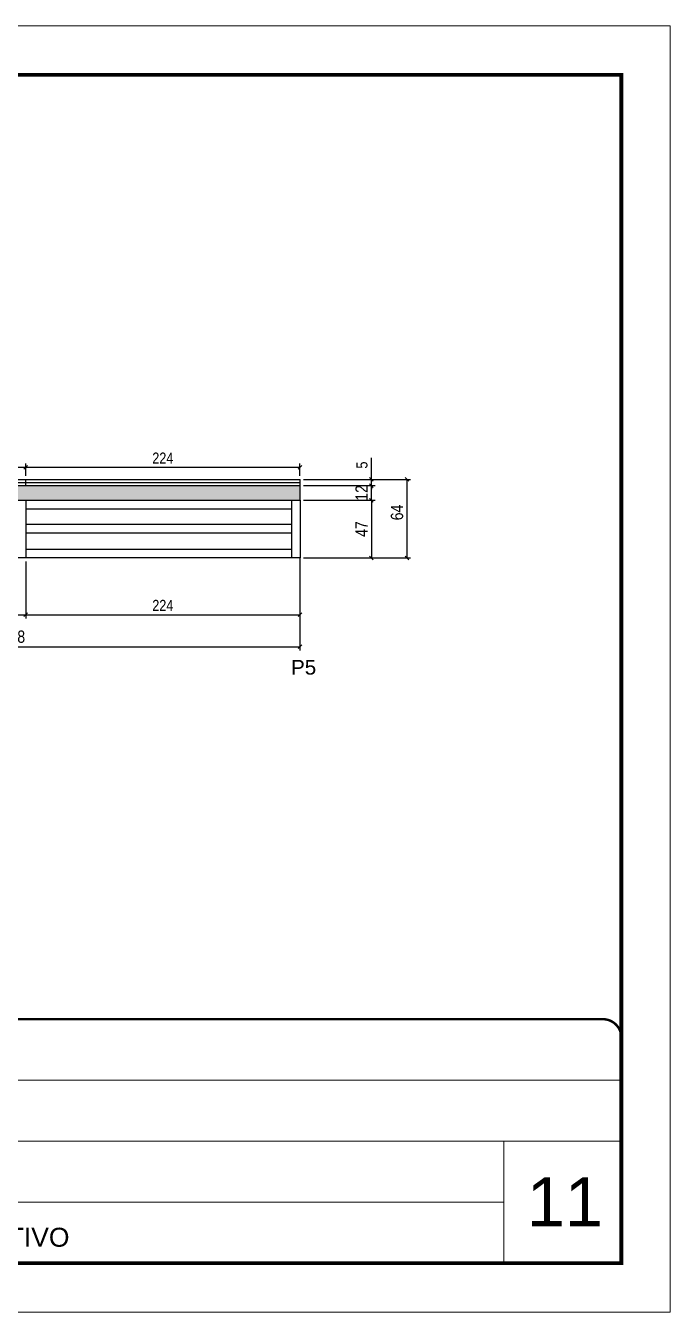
# Model space of a CAD drawing. Extents: x -10448 to -1189, y -11772 to 17235.
# Drawn here: x -6306 to -5780, y 13497 to 14547 of the extents above; entities that cross this region are included whole.
import ezdxf

# ---------------------------------------------------------------- set-up
doc = ezdxf.new("R2010")
doc.units = 0
doc.linetypes.add('CONTINUO', pattern=[0])
doc.linetypes.add('DASHED', pattern=[0.75, 0.5, -0.25])
for name, color, linetype in [('5', 5, 'Continuous'), ('COTA', 241, 'Continuous'), ('Painéis', 200, 'Continuous'), ('SARR_2.2x7', 40, 'Continuous'), ('SARR_EDITAR', 141, 'Continuous')]:
    doc.layers.add(name, color=color, linetype=linetype)
for name, color, linetype, lineweight in [('CARIMBO', 255, 'Continuous', 9), ('Folhas', 255, 'Continuous', 9), ('SARRAFO DE PRESSAO', 251, 'DASHED', 9)]:
    doc.layers.add(name, color=color, linetype=linetype, lineweight=lineweight)
doc.styles.add('ARIAL', font='arial.ttf')
doc.styles.add('COTA TECNICA', font='techl___.ttf', dxfattribs={"height": 10})
doc.styles.add('COTA TECNICA-50', font='techl___.ttf', dxfattribs={"height": 9})
doc.styles.get("Standard").update_dxf_attribs({"font": 'arial.ttf'})
doc.dimstyles.new('COTA PAINEL-50', dxfattribs={"dimtxt": 9, "dimasz": 3, "dimexe": 3, "dimexo": 3, "dimgap": 3, "dimtad": 1, "dimdec": 1, "dimzin": 12, "dimdsep": 46, "dimtxsty": 'COTA TECNICA-50', "dimblk1": 'OBLIQUE', "dimblk2": 'OBLIQUE', "dimsah": 1, "dimcen": 0.9, "dimclrd": 4, "dimclre": 4, "dimclrt": 240, "dimadec": 1, "dimazin": 3, "dimtfac": 1, "dimtdec": 1, "dimtmove": 0, "dimatfit": 3, "dimfxl": 1, "dimtolj": 1, "dimtzin": 12, "dimarcsym": 0})
doc.dimstyles.new('PAINEL', dxfattribs={"dimtxt": 10, "dimasz": 3, "dimexe": 3, "dimexo": 3, "dimgap": 3, "dimtad": 1, "dimdec": 1, "dimzin": 12, "dimdsep": 46, "dimtxsty": 'COTA TECNICA', "dimblk1": 'OBLIQUE', "dimblk2": 'OBLIQUE', "dimsah": 1, "dimcen": 0.9, "dimclrd": 4, "dimclre": 4, "dimclrt": 240, "dimadec": 1, "dimazin": 3, "dimtfac": 1, "dimtdec": 1, "dimtmove": 0, "dimatfit": 3, "dimfxl": 1, "dimtolj": 1, "dimtzin": 12, "dimarcsym": 0})

# ---------------------------------------------------------------- blocks, each defined once
blk = doc.blocks.new('9999999999')
at = {"color": 30, "linetype": 'CONTINUO'}
for p, q in [((98564.6, 34379.6), (99584, 34379.6)), ((98564.6, 34329.8), (99488, 34329.8)), ((99584, 34329.8), (99488, 34329.8)), ((99488, 34329.8), (99488, 34230.2)), ((98564.6, 34280), (99488, 34280))]:
    blk.add_line(p, q, dxfattribs=at)
at = {"color": 30, "linetype": 'CONTINUO', "const_width": 2}
blk.add_lwpolyline([(99584, 34230.2), (99584, 34414.4, 0.414214), (99569, 34429.4), (98229, 34429.4, 0.414214), (98214, 34414.4), (98214, 34245.2, 0.414214), (98229, 34230.2), (99584, 34230.2)], format="xyb", dxfattribs=at)
at = {"layer": 'Folhas'}
blk.add_lwpolyline([(98139, 34190.2), (99624, 34190.2), (99624, 35240.2), (98139, 35240.2)], close=True, dxfattribs=at)
at = {"layer": 'Folhas', "color": 30, "const_width": 3}
blk.add_lwpolyline([(98214, 34230.2), (99584, 34230.2), (99584, 35200.2), (98214, 35200.2)], close=True, dxfattribs=at)
at = {"color": 7, "linetype": 'Continuous', "ltscale": 5, "style": 'ARIAL'}
blk.add_text('LATERAL DE VIGA - ADITIVO', height=15.483, dxfattribs=at).set_placement((98837.7, 34243.7))
blk = doc.blocks.new('_Oblique')
at = {"color": 0, "linetype": 'ByBlock', "lineweight": -2}
blk.add_line((-0.5, -0.5), (0.5, 0.5), dxfattribs=at)
blk = doc.blocks.new('*D214')
at = {"layer": 'COTA', "color": 4, "linetype": 'ByBlock', "lineweight": -2, "transparency": 16777216}
for p, q in [((-6550.2, 14109.8), (-6550.2, 14063.4)), ((-6306.2, 14109.8), (-6306.2, 14063.4)), ((-6550.2, 14066.4), (-6306.2, 14066.4))]:
    blk.add_line(p, q, dxfattribs=at)
at = {"layer": 'Defpoints', "color": 0, "linetype": 'ByBlock', "transparency": 16777216}
for p in [(-6550.2, 14112.8), (-6306.2, 14112.8), (-6306.2, 14066.4)]:
    blk.add_point(p, dxfattribs=at)
at = {"layer": 'COTA', "color": 4, "linetype": 'ByBlock', "lineweight": -2, "transparency": 16777216, "xscale": 3, "yscale": 3, "zscale": 3, "rotation": 180}
blk.add_blockref('_Oblique', (-6550.2, 14066.4), dxfattribs=at)
at = {"layer": 'COTA', "color": 4, "linetype": 'ByBlock', "lineweight": -2, "transparency": 16777216, "xscale": 3, "yscale": 3, "zscale": 3}
blk.add_blockref('_Oblique', (-6306.2, 14066.4), dxfattribs=at)
at = {"layer": 'COTA', "color": 240, "linetype": 'ByBlock', "transparency": 16777216, "insert": (-6428.2, 14074.5), "char_height": 10, "attachment_point": 5, "style": 'COTA TECNICA'}
blk.add_mtext('\\A1;244', dxfattribs=at)
blk = doc.blocks.new('*D175')
at = {"layer": 'COTA', "color": 4, "linetype": 'ByBlock', "lineweight": -2, "transparency": 16777216}
for p, q in [((-6550.2, 14112.8), (-6550.2, 14037.3)), ((-6082.2, 14112.8), (-6082.2, 14037.3)), ((-6550.2, 14040.3), (-6082.2, 14040.3))]:
    blk.add_line(p, q, dxfattribs=at)
at = {"layer": 'Defpoints', "color": 0, "linetype": 'ByBlock', "transparency": 16777216}
for p in [(-6550.2, 14115.8), (-6082.2, 14115.8), (-6082.2, 14040.3)]:
    blk.add_point(p, dxfattribs=at)
at = {"layer": 'COTA', "color": 4, "linetype": 'ByBlock', "lineweight": -2, "transparency": 16777216, "xscale": 3, "yscale": 3, "zscale": 3, "rotation": 180}
blk.add_blockref('_Oblique', (-6550.2, 14040.3), dxfattribs=at)
at = {"layer": 'COTA', "color": 4, "linetype": 'ByBlock', "lineweight": -2, "transparency": 16777216, "xscale": 3, "yscale": 3, "zscale": 3}
blk.add_blockref('_Oblique', (-6082.2, 14040.3), dxfattribs=at)
at = {"layer": 'COTA', "color": 240, "linetype": 'ByBlock', "transparency": 16777216, "insert": (-6316.2, 14048.4), "char_height": 10, "attachment_point": 5, "style": 'COTA TECNICA'}
blk.add_mtext('\\A1;468', dxfattribs=at)
blk = doc.blocks.new('*D215')
at = {"layer": 'COTA', "color": 4, "linetype": 'ByBlock', "lineweight": -2, "transparency": 16777216}
for p, q in [((-6079.2, 14159.8), (-6020.9, 14159.8)), ((-6023.9, 14159.8), (-6023.9, 14112.8)), ((-6079.2, 14112.8), (-6020.9, 14112.8))]:
    blk.add_line(p, q, dxfattribs=at)
at = {"layer": 'Defpoints', "color": 0, "linetype": 'ByBlock', "transparency": 16777216}
for p in [(-6082.2, 14159.8), (-6082.2, 14112.8), (-6023.9, 14112.8)]:
    blk.add_point(p, dxfattribs=at)
at = {"layer": 'COTA', "color": 4, "linetype": 'ByBlock', "lineweight": -2, "transparency": 16777216, "xscale": 3, "yscale": 3, "zscale": 3}
for p, rotation in [((-6023.9, 14159.8), 90), ((-6023.9, 14112.8), 270)]:
    blk.add_blockref('_Oblique', p, dxfattribs=dict(at, rotation=rotation))
at = {"layer": 'COTA', "color": 240, "linetype": 'ByBlock', "transparency": 16777216, "insert": (-6031.9, 14136.3), "char_height": 10, "attachment_point": 5, "rotation": 90, "style": 'COTA TECNICA'}
blk.add_mtext('\\A1;47', dxfattribs=at)
blk = doc.blocks.new('*D176')
at = {"layer": 'COTA', "color": 4, "linetype": 'ByBlock', "lineweight": -2, "transparency": 16777216}
for p, q in [((-6079.2, 14171.8), (-6020.9, 14171.8)), ((-6023.9, 14159.8), (-6023.9, 14171.8)), ((-6079.2, 14159.8), (-6020.9, 14159.8))]:
    blk.add_line(p, q, dxfattribs=at)
at = {"layer": 'Defpoints', "color": 0, "linetype": 'ByBlock', "transparency": 16777216}
for p in [(-6082.2, 14171.8), (-6023.9, 14171.8), (-6082.2, 14159.8)]:
    blk.add_point(p, dxfattribs=at)
at = {"layer": 'COTA', "color": 4, "linetype": 'ByBlock', "lineweight": -2, "transparency": 16777216, "xscale": 3, "yscale": 3, "zscale": 3}
for p, rotation in [((-6023.9, 14171.8), 90), ((-6023.9, 14159.8), 270)]:
    blk.add_blockref('_Oblique', p, dxfattribs=dict(at, rotation=rotation))
at = {"layer": 'COTA', "color": 240, "linetype": 'ByBlock', "transparency": 16777216, "insert": (-6031.9, 14165.8), "char_height": 10, "attachment_point": 5, "rotation": 90, "style": 'COTA TECNICA'}
blk.add_mtext('\\A1;12', dxfattribs=at)
blk = doc.blocks.new('*D180')
at = {"layer": 'COTA', "color": 4, "linetype": 'ByBlock', "lineweight": -2, "transparency": 16777216}
for p, q in [((-6079.2, 14176.8), (-5991.8, 14176.8)), ((-5994.8, 14176.8), (-5994.8, 14112.8)), ((-6079.2, 14112.8), (-5991.8, 14112.8))]:
    blk.add_line(p, q, dxfattribs=at)
at = {"layer": 'Defpoints', "color": 0, "linetype": 'ByBlock', "transparency": 16777216}
for p in [(-6082.2, 14176.8), (-6082.2, 14112.8), (-5994.8, 14112.8)]:
    blk.add_point(p, dxfattribs=at)
at = {"layer": 'COTA', "color": 4, "linetype": 'ByBlock', "lineweight": -2, "transparency": 16777216, "xscale": 3, "yscale": 3, "zscale": 3}
for p, rotation in [((-5994.8, 14176.8), 90), ((-5994.8, 14112.8), 270)]:
    blk.add_blockref('_Oblique', p, dxfattribs=dict(at, rotation=rotation))
at = {"layer": 'COTA', "color": 240, "linetype": 'ByBlock', "transparency": 16777216, "insert": (-6002.9, 14149.8), "char_height": 10, "attachment_point": 5, "rotation": 90, "style": 'COTA TECNICA'}
blk.add_mtext('\\A1;64', dxfattribs=at)
blk = doc.blocks.new('*D217')
at = {"layer": 'COTA', "color": 4, "linetype": 'ByBlock', "lineweight": -2, "transparency": 16777216}
for p, q in [((-6023.9, 14176.8), (-6023.9, 14194.3)), ((-6079.2, 14176.8), (-6020.9, 14176.8)), ((-6023.9, 14171.8), (-6023.9, 14176.8)), ((-6079.2, 14171.8), (-6020.9, 14171.8)), ((-6023.9, 14171.8), (-6023.9, 14168.8))]:
    blk.add_line(p, q, dxfattribs=at)
at = {"layer": 'Defpoints', "color": 0, "linetype": 'ByBlock', "transparency": 16777216}
for p in [(-6082.2, 14176.8), (-6023.9, 14176.8), (-6082.2, 14171.8)]:
    blk.add_point(p, dxfattribs=at)
at = {"layer": 'COTA', "color": 4, "linetype": 'ByBlock', "lineweight": -2, "transparency": 16777216, "xscale": 3, "yscale": 3, "zscale": 3}
for p, rotation in [((-6023.9, 14176.8), 270), ((-6023.9, 14171.8), 90)]:
    blk.add_blockref('_Oblique', p, dxfattribs=dict(at, rotation=rotation))
at = {"layer": 'COTA', "color": 240, "linetype": 'ByBlock', "transparency": 16777216, "insert": (-6031.5, 14188.5), "char_height": 9, "attachment_point": 5, "rotation": 90, "style": 'COTA TECNICA-50'}
blk.add_mtext('\\A1;5', dxfattribs=at)
blk = doc.blocks.new('*D220')
at = {"layer": 'COTA', "color": 4, "linetype": 'ByBlock', "lineweight": -2, "transparency": 16777216}
for p, q in [((-6550.2, 14179.8), (-6550.2, 14189.7)), ((-6550.2, 14186.7), (-6306.2, 14186.7)), ((-6306.2, 14179.8), (-6306.2, 14189.7))]:
    blk.add_line(p, q, dxfattribs=at)
at = {"layer": 'Defpoints', "color": 0, "linetype": 'ByBlock', "transparency": 16777216}
for p in [(-6306.2, 14186.7), (-6550.2, 14176.8), (-6306.2, 14176.8)]:
    blk.add_point(p, dxfattribs=at)
at = {"layer": 'COTA', "color": 4, "linetype": 'ByBlock', "lineweight": -2, "transparency": 16777216, "xscale": 3, "yscale": 3, "zscale": 3, "rotation": 180}
blk.add_blockref('_Oblique', (-6550.2, 14186.7), dxfattribs=at)
at = {"layer": 'COTA', "color": 4, "linetype": 'ByBlock', "lineweight": -2, "transparency": 16777216, "xscale": 3, "yscale": 3, "zscale": 3}
blk.add_blockref('_Oblique', (-6306.2, 14186.7), dxfattribs=at)
at = {"layer": 'COTA', "color": 240, "linetype": 'ByBlock', "transparency": 16777216, "insert": (-6428.2, 14194.2), "char_height": 9, "attachment_point": 5, "style": 'COTA TECNICA-50'}
blk.add_mtext('\\A1;244', dxfattribs=at)
blk = doc.blocks.new('*D230')
at = {"layer": 'COTA', "color": 4, "linetype": 'ByBlock', "lineweight": -2, "transparency": 16777216}
for p, q in [((-6306.2, 14109.8), (-6306.2, 14063.4)), ((-6082.2, 14109.8), (-6082.2, 14063.4)), ((-6306.2, 14066.4), (-6082.2, 14066.4))]:
    blk.add_line(p, q, dxfattribs=at)
at = {"layer": 'Defpoints', "color": 0, "linetype": 'ByBlock', "transparency": 16777216}
for p in [(-6306.2, 14112.8), (-6082.2, 14112.8), (-6082.2, 14066.4)]:
    blk.add_point(p, dxfattribs=at)
at = {"layer": 'COTA', "color": 4, "linetype": 'ByBlock', "lineweight": -2, "transparency": 16777216, "xscale": 3, "yscale": 3, "zscale": 3, "rotation": 180}
blk.add_blockref('_Oblique', (-6306.2, 14066.4), dxfattribs=at)
at = {"layer": 'COTA', "color": 4, "linetype": 'ByBlock', "lineweight": -2, "transparency": 16777216, "xscale": 3, "yscale": 3, "zscale": 3}
blk.add_blockref('_Oblique', (-6082.2, 14066.4), dxfattribs=at)
at = {"layer": 'COTA', "color": 240, "linetype": 'ByBlock', "transparency": 16777216, "insert": (-6194.2, 14074), "char_height": 9, "attachment_point": 5, "style": 'COTA TECNICA-50'}
blk.add_mtext('\\A1;224', dxfattribs=at)
blk = doc.blocks.new('*D231')
at = {"layer": 'COTA', "color": 4, "linetype": 'ByBlock', "lineweight": -2, "transparency": 16777216}
for p, q in [((-6306.2, 14179.8), (-6306.2, 14189.7)), ((-6306.2, 14186.7), (-6082.2, 14186.7)), ((-6082.2, 14179.8), (-6082.2, 14189.7))]:
    blk.add_line(p, q, dxfattribs=at)
at = {"layer": 'Defpoints', "color": 0, "linetype": 'ByBlock', "transparency": 16777216}
for p in [(-6082.2, 14186.7), (-6306.2, 14176.8), (-6082.2, 14176.8)]:
    blk.add_point(p, dxfattribs=at)
at = {"layer": 'COTA', "color": 4, "linetype": 'ByBlock', "lineweight": -2, "transparency": 16777216, "xscale": 3, "yscale": 3, "zscale": 3, "rotation": 180}
blk.add_blockref('_Oblique', (-6306.2, 14186.7), dxfattribs=at)
at = {"layer": 'COTA', "color": 4, "linetype": 'ByBlock', "lineweight": -2, "transparency": 16777216, "xscale": 3, "yscale": 3, "zscale": 3}
blk.add_blockref('_Oblique', (-6082.2, 14186.7), dxfattribs=at)
at = {"layer": 'COTA', "color": 240, "linetype": 'ByBlock', "transparency": 16777216, "insert": (-6194.2, 14194.2), "char_height": 9, "attachment_point": 5, "style": 'COTA TECNICA-50'}
blk.add_mtext('\\A1;224', dxfattribs=at)

msp = doc.modelspace()

# ---------------------------------------------------------------- hatches: boundary and pattern name
at = {"layer": 'COTA', "linetype": 'ByBlock'}
h = msp.add_hatch(dxfattribs=at)
h.set_pattern_fill('AR-CONC', color=256, scale=0.03)
h.set_pattern_definition([(50, (-141041.2827, -5761.6513), (5.46554007, -0.47817257), [0.5715, -6.2865]), (355, (-141041.2827, -5761.6513), (-1.05730264, 5.73170536), [0.4572, -5.02921753]), (100.4514447, (-141040.827, -5761.691), (4.40823741, 5.25353256), [0.48570026, -5.34270734]), (46.1842, (-141041.283, -5760.127), (8.13237123, -1.26126984), [0.85725, -9.42975]), (96.6355576, (-141040.605, -5760.2324), (7.122124, 7.42278374), [0.7285507, -8.01406824]), (351.184151, (-141041.283, -5760.127), (7.122124, 7.42278374), [0.685799, -7.54379196]), (21, (-141040.5207, -5760.5083), (4.54843174, -3.06795595), [0.5715, -6.2865]), (326, (-141040.5207, -5760.5083), (1.85406085, 5.52563898), [0.4572, -5.0292]), (71.451445, (-141040.1417, -5760.764), (6.40249258, 2.45768307), [0.48570026, -5.34269813]), (37.5, (-141041.2827, -5761.6513), (0.092658098, 2.536651166), [0, -4.96824, 0, -5.1054, 0, -5.04825]), (7.5, (-141041.2827, -5761.6513), (2.004589875, 3.005417245), [0, -2.91084, 0, -4.85394, 0, -1.92405]), (327.5, (-141042.982, -5761.6513), (4.067717855, -0.17186232), [0, -1.905, 0, -5.9436, 0, -7.8867]), (317.5, (-141043.744, -5761.6513), (4.44387544, 0.76279473), [0, -2.4765, 0, -3.94716, 0, -5.6007])])
h.paths.add_polyline_path([(-6574.67, 14112.79), (-6550.17, 14112.79), (-6550.17, 14159.79), (-6082.17, 14159.79), (-6082.17, 14171.79), (-6550.17, 14171.79), (-6550.17, 14176.79), (-6574.67, 14176.79), (-6574.67, 14171.79), (-7042.67, 14171.79), (-7042.67, 14159.79), (-6574.67, 14159.79)])

# ---------------------------------------------------------------- linework, layer by layer
msp.add_line((-6082.17, 14159.79), (-6082.17, 14171.79), dxfattribs=at)
at = {"layer": 'Painéis'}
for p, q in [((-6550.17, 14176.79), (-6082.17, 14176.79)), ((-6550.17, 14171.79), (-6082.17, 14171.79)), ((-6550.17, 14159.79), (-6082.17, 14159.79)), ((-6550.17, 14159.79), (-6082.17, 14159.79)), ((-6306.17, 14159.79), (-6306.17, 14112.79)), ((-6082.17, 14159.79), (-6082.17, 14112.79)), ((-6082.17, 14112.79), (-6550.17, 14112.79))]:
    msp.add_line(p, q, dxfattribs=at)
at = {"layer": 'Painéis', "linetype": 'ByBlock'}
for p, q in [((-6306.17, 14171.79), (-6306.17, 14176.79)), ((-6082.17, 14171.79), (-6082.17, 14176.79))]:
    msp.add_line(p, q, dxfattribs=at)
at = {"layer": 'SARR_2.2x7', "linetype": 'Continuous'}
for p, q in [((-6089.17, 14159.79), (-6089.17, 14112.79)), ((-6306.17, 14152.79), (-6089.17, 14152.79)), ((-6306.17, 14140.29), (-6089.17, 14140.29)), ((-6306.17, 14133.29), (-6089.17, 14133.29)), ((-6306.17, 14119.79), (-6089.17, 14119.79))]:
    msp.add_line(p, q, dxfattribs=at)
at = {"layer": 'SARR_EDITAR'}
for p, q in [((-6550.17, 14174.29), (-6306.17, 14174.29)), ((-6306.17, 14174.29), (-6082.17, 14174.29))]:
    msp.add_line(p, q, dxfattribs=at)

# ---------------------------------------------------------------- block references
at = {"layer": 'SARRAFO DE PRESSAO', "color": 6, "linetype": 'ByBlock'}
msp.add_blockref('9999999999', (-105403.76, -20693.13), dxfattribs=at)

# ---------------------------------------------------------------- texts
at = {"layer": '5', "linetype": 'Continuous'}
msp.add_text('P5', height=12, rotation=0.00004, dxfattribs=at).set_placement((-6089.46, 14017.48))
at = {"layer": 'CARIMBO', "style": 'ARIAL'}
msp.add_text('11', height=40, dxfattribs=at).set_placement((-5896.92, 13567.22))

# ---------------------------------------------------------------- dimensions: what is measured, and where the dimension line sits
at = {"layer": 'COTA', "linetype": 'ByBlock'}
dim = msp.add_linear_dim(base=(-6306.17, 14186.67), p1=(-6550.17, 14176.79), p2=(-6306.17, 14176.79), dimstyle='COTA PAINEL-50', override={"dimtmove": 1}, dxfattribs=at)
dim.commit()
dim.dimension.update_dxf_attribs({"geometry": '*D220', "text_midpoint": (-6428.17, 14194.23)})
for base, p1, p2, dimstyle, picture, middle in [((-6082.17, 14186.67), (-6306.17, 14176.79), (-6082.17, 14176.79), 'COTA PAINEL-50', '*D231', (-6194.17, 14194.23)), ((-6082.17, 14040.3), (-6550.17, 14115.79), (-6082.17, 14115.79), 'PAINEL', '*D175', (-6316.17, 14048.42)), ((-6306.17, 14066.42), (-6550.17, 14112.79), (-6306.17, 14112.79), 'PAINEL', '*D214', (-6428.17, 14074.49)), ((-6082.17, 14066.42), (-6306.17, 14112.79), (-6082.17, 14112.79), 'COTA PAINEL-50', '*D230', (-6194.17, 14073.98))]:
    dim = msp.add_linear_dim(base=base, p1=p1, p2=p2, dimstyle=dimstyle, dxfattribs=at)
    dim.commit()
    dim.dimension.update_dxf_attribs({"geometry": picture, "text_midpoint": middle})
for base, p1, p2, dimstyle, picture, middle in [((-6023.87, 14176.79), (-6082.17, 14171.79), (-6082.17, 14176.79), 'COTA PAINEL-50', '*D217', (-6031.47, 14188.54)), ((-6023.87, 14112.79), (-6082.17, 14159.79), (-6082.17, 14112.79), 'PAINEL', '*D215', (-6031.94, 14136.29))]:
    dim = msp.add_linear_dim(base=base, p1=p1, p2=p2, angle=90, dimstyle=dimstyle, dxfattribs=at)
    dim.commit()
    dim.dimension.update_dxf_attribs({"geometry": picture, "text_midpoint": middle})
for base, p1, p2, picture, middle in [((-5994.84, 14112.79), (-6082.17, 14176.79), (-6082.17, 14112.79), '*D180', (-5994.84, 14149.79)), ((-6023.87, 14171.79), (-6082.17, 14159.79), (-6082.17, 14171.79), '*D176', (-6023.87, 14165.79))]:
    dim = msp.add_linear_dim(base=base, p1=p1, p2=p2, angle=90, dimstyle='PAINEL', dxfattribs=at)
    dim.commit()
    dim.dimension.update_dxf_attribs({"geometry": picture, "text_midpoint": middle, "dimtype": 160})

doc.saveas('drawing.dxf')
